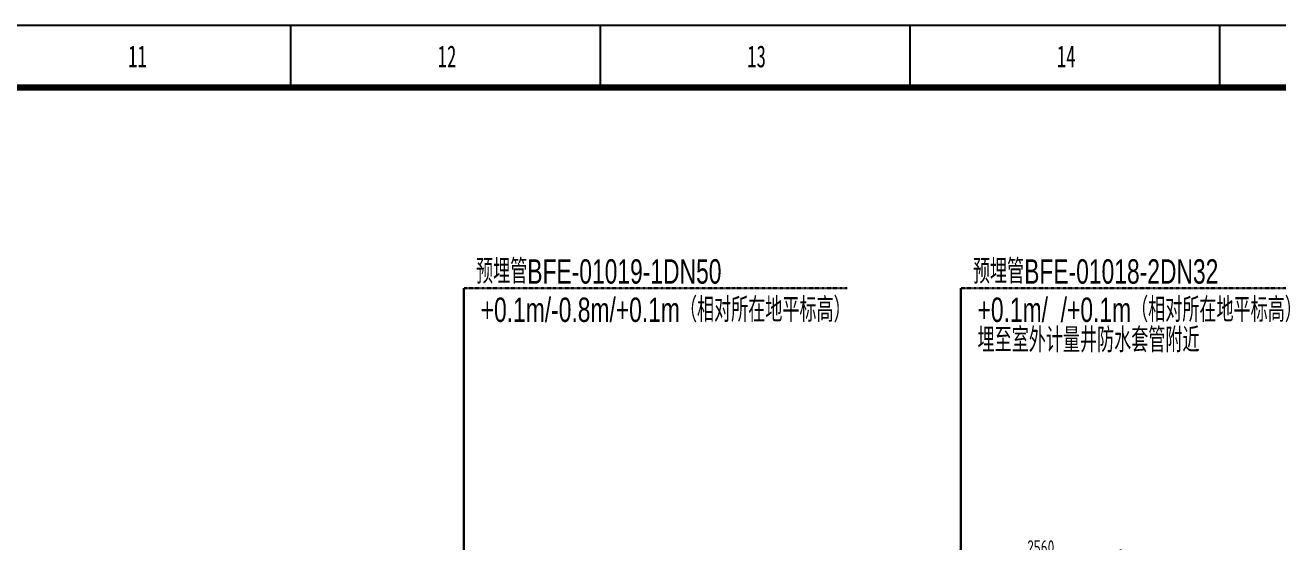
# Model space of a CAD drawing. Header units: millimetres. Extents: x -705761 to 1364679, y -410401 to 446404.
# Drawn here: x -512586 to -492554, y -30408 to -22146 of the extents above; entities that cross this region are included whole.
import ezdxf
from ezdxf.enums import TextEntityAlignment as Align

# ---------------------------------------------------------------- set-up
doc = ezdxf.new("R2010")
doc.units = ezdxf.units.MM
doc.linetypes.add('( Dashed )', pattern=[0.75, 0.5, -0.25])
doc.layers.get('DEFPOINTS').update_dxf_attribs({"lineweight": 13})
doc.layers.add('TK', color=7, linetype='Continuous')
doc.layers.add('模板-签名-公用', color=3, linetype='Continuous')
doc.layers.add('图框', color=7, linetype='Continuous', lineweight=13)
doc.layers.add('自动化埋管', color=7, linetype='( Dashed )', lineweight=40)
doc.styles.add('Style-仿宋_GB2312', font='')
doc.styles.add('YQ_DIM', font='Superos.shx', dxfattribs={"width": 0.8, "bigfont": 'hzdx.shx'})
doc.styles.add('宋体', font='', dxfattribs={"width": 0.7, "height": 2.5})
doc.styles.add('首钢设计院H5', font='ROS.shx', dxfattribs={"width": 0.7, "height": 5, "bigfont": 'HzTXT.shx'})
doc.styles.get('Style-仿宋_GB2312').set_extended_font_data('仿宋_GB2312')
doc.styles.get('宋体').set_extended_font_data('SimSun')
doc.dimstyles.new('yq75', dxfattribs={"dimscale": 75, "dimtxt": 3, "dimasz": 1, "dimexe": 1.5, "dimexo": 3, "dimgap": 0.5, "dimtad": 1, "dimdec": 0, "dimdsep": 46, "dimtxsty": 'YQ_DIM', "dimblk": 'YQTICK', "dimcen": 0, "dimclrd": 256, "dimclre": 256, "dimclrt": 7, "dimadec": 1, "dimazin": 2, "dimtfac": 1, "dimtdec": 4, "dimtix": 1, "dimtmove": 2, "dimatfit": 2, "dimfxl": 1, "dimtolj": 1, "dimtzin": 0, "dimarcsym": 0})

# ---------------------------------------------------------------- blocks, each defined once
blk = doc.blocks.new('BSIET_通用图框_A2+0.5_1')
at = {"layer": '图框', "color": 7, "lineweight": 25}
for p, q in [((-346.5, 420), (-346.5, 410)), ((-297, 420), (-297, 410)), ((-247.5, 420), (-247.5, 410)), ((-198, 420), (-198, 410))]:
    blk.add_line(p, q, dxfattribs=at)
at = {"layer": '图框', "color": 7, "lineweight": 25, "flags": 128}
blk.add_lwpolyline([(0, 0), (-891, 0), (-891, 420), (0, 420), (0, 0)], close=True, dxfattribs=at)
at = {"layer": '图框', "const_width": 1}
blk.add_lwpolyline([(-866, 410), (-10, 410), (-10, 10), (-866, 10)], close=True, dxfattribs=at)
at = {"layer": 'TK', "lineweight": 25, "style": '宋体', "width": 0.7, "flags": 3}
for tag, p in [('LZHQ_N会签10_T6_H6', (-878.24, 93.87)), ('LZHQ_N会签9_T6_H6', (-878.36, 85.87)), ('LZHQ_N会签8_T6_H6', (-878.24, 77.87)), ('LZHQ_N会签7_T6_H6', (-878.36, 69.87)), ('LZHQ_N会签6_T6_H6', (-878.25, 61.87)), ('LZHQ_N会签5_T6_H6', (-878.25, 53.87)), ('LZHQ_N会签4_T6_H6', (-878.25, 45.87)), ('LZHQ_N会签3_T6_H6', (-878.25, 37.87)), ('LZHQ_N会签2_T6_H6', (-878.25, 29.87)), ('LZHQ_N会签1_T6_H6', (-878.25, 21.87))]:
    blk.add_attdef(tag, text='', height=2.5, dxfattribs=at).set_placement(p, align=Align.MIDDLE)
at = {"layer": '图框', "color": 7, "lineweight": 25, "style": 'Style-仿宋_GB2312', "width": 0.628572}
for s, p in [('12', (-321.5, 415)), ('13', (-272, 415)), ('11', (-371, 415)), ('14', (-222.5, 415))]:
    blk.add_text(s, height=3.5, dxfattribs=at).set_placement(p, align=Align.MIDDLE_CENTER)
at = {"layer": '模板-签名-公用', "lineweight": 25, "style": '宋体', "width": 0.7, "flags": 3}
blk.add_attdef('LZFRAME', (-45.91, 7.06), '', height=3, dxfattribs=at)
at = {"layer": '模板-签名-公用', "lineweight": 25, "style": '宋体', "width": 0.7}
blk.add_attdef('LZTQINS', text='', height=2, dxfattribs=at).set_placement((-10, 10), align=Align.MIDDLE)
blk = doc.blocks.new('YQTICK')
blk.add_line((-1, 0), (1, 0))
at = {"const_width": 0.4}
blk.add_lwpolyline([(0.53, 0.53), (-0.53, -0.53)], dxfattribs=at)
blk = doc.blocks.new('*D235')
at = {"layer": 'DEFPOINTS', "color": 0, "lineweight": 40, "transparency": 16777216}
for p in [(-495066, -30643), (-495066, -30896), (-497627, -32837)]:
    blk.add_point(p, dxfattribs=at)
at = {"layer": '自动化埋管', "lineweight": -2, "transparency": 16777216}
for p, q in [((-497627, -32612), (-497627, -30530)), ((-497552, -30643), (-495141, -30643)), ((-495066, -30671), (-495066, -30530))]:
    blk.add_line(p, q, dxfattribs=at)
at = {"layer": '自动化埋管', "lineweight": -2, "transparency": 16777216, "xscale": 75, "yscale": 75, "zscale": 75, "rotation": 180}
blk.add_blockref('YQTICK', (-497627, -30643), dxfattribs=at)
at = {"layer": '自动化埋管', "lineweight": -2, "transparency": 16777216, "xscale": 75, "yscale": 75, "zscale": 75}
blk.add_blockref('YQTICK', (-495066, -30643), dxfattribs=at)
at = {"layer": '自动化埋管', "color": 7, "lineweight": 15, "transparency": 16777216, "insert": (-496346, -30493), "char_height": 225, "attachment_point": 5, "style": 'YQ_DIM'}
blk.add_mtext('\\A1;2560', dxfattribs=at)

msp = doc.modelspace()

# ---------------------------------------------------------------- linework, layer by layer
at = {"layer": '自动化埋管', "color": 7, "linetype": 'ByBlock', "lineweight": 30, "ltscale": 0.02}
for p, q in [((-505571.04, -38182.07), (-505571.04, -26351.38)), ((-497626.54, -32836.84), (-497626.54, -26351.38))]:
    msp.add_line(p, q, dxfattribs=at)
at = {"layer": '自动化埋管', "color": 7, "lineweight": 30, "ltscale": 0.02}
for p, q in [((-505571.04, -26351.38), (-499443.7, -26351.38)), ((-497626.54, -26351.38), (-491248.04, -26351.38))]:
    msp.add_line(p, q, dxfattribs=at)

# ---------------------------------------------------------------- block references
at = {"layer": '图框', "lineweight": 40, "xscale": 100, "yscale": 100, "zscale": 100}
msp.add_blockref('BSIET_通用图框_A2+0.5_1', (-473689.82, -64145.78), dxfattribs=at)

# ---------------------------------------------------------------- texts
at = {"layer": '自动化埋管', "color": 7, "lineweight": 30, "ltscale": 0.02, "style": '首钢设计院H5', "width": 0.7}
for s, p in [('预埋管BFE-01019-1DN50', (-503413.11, -26084.15)), ('预埋管BFE-01018-2DN32', (-495468.61, -26084.15))]:
    msp.add_text(s, height=390, dxfattribs=at).set_placement(p, align=Align.MIDDLE_CENTER)
at = {"layer": '自动化埋管', "color": 7, "lineweight": 30, "ltscale": 0.02, "char_height": 390, "attachment_point": 4, "line_spacing_factor": 0.602, "style": '首钢设计院H5'}
for s, insert in [('+0.1m/-0.8m/+0.1m（相对所在地平标高）', (-505301.11, -26700.26, -1.15)), ('+0.1m/  /+0.1m（相对所在地平标高）', (-497356.61, -26700.26, -1.15)), ('埋至室外计量井防水套管附近', (-497356.61, -27183.26, -1.15))]:
    msp.add_mtext(s, dxfattribs=dict(at, insert=insert))

# ---------------------------------------------------------------- dimensions: what is measured, and where the dimension line sits
at = {"layer": '自动化埋管', "lineweight": 15}
dim = msp.add_linear_dim(base=(-495066.04497228, -30642.88465381), p1=(-497626.54497226, -32836.84132933), p2=(-495066.04497228, -30895.88465381), dimstyle='yq75', dxfattribs=at)
dim.commit()
dim.dimension.update_dxf_attribs({"geometry": '*D235', "text_midpoint": (-496346.29497227, -30492.88465381)})

doc.saveas('drawing.dxf')
